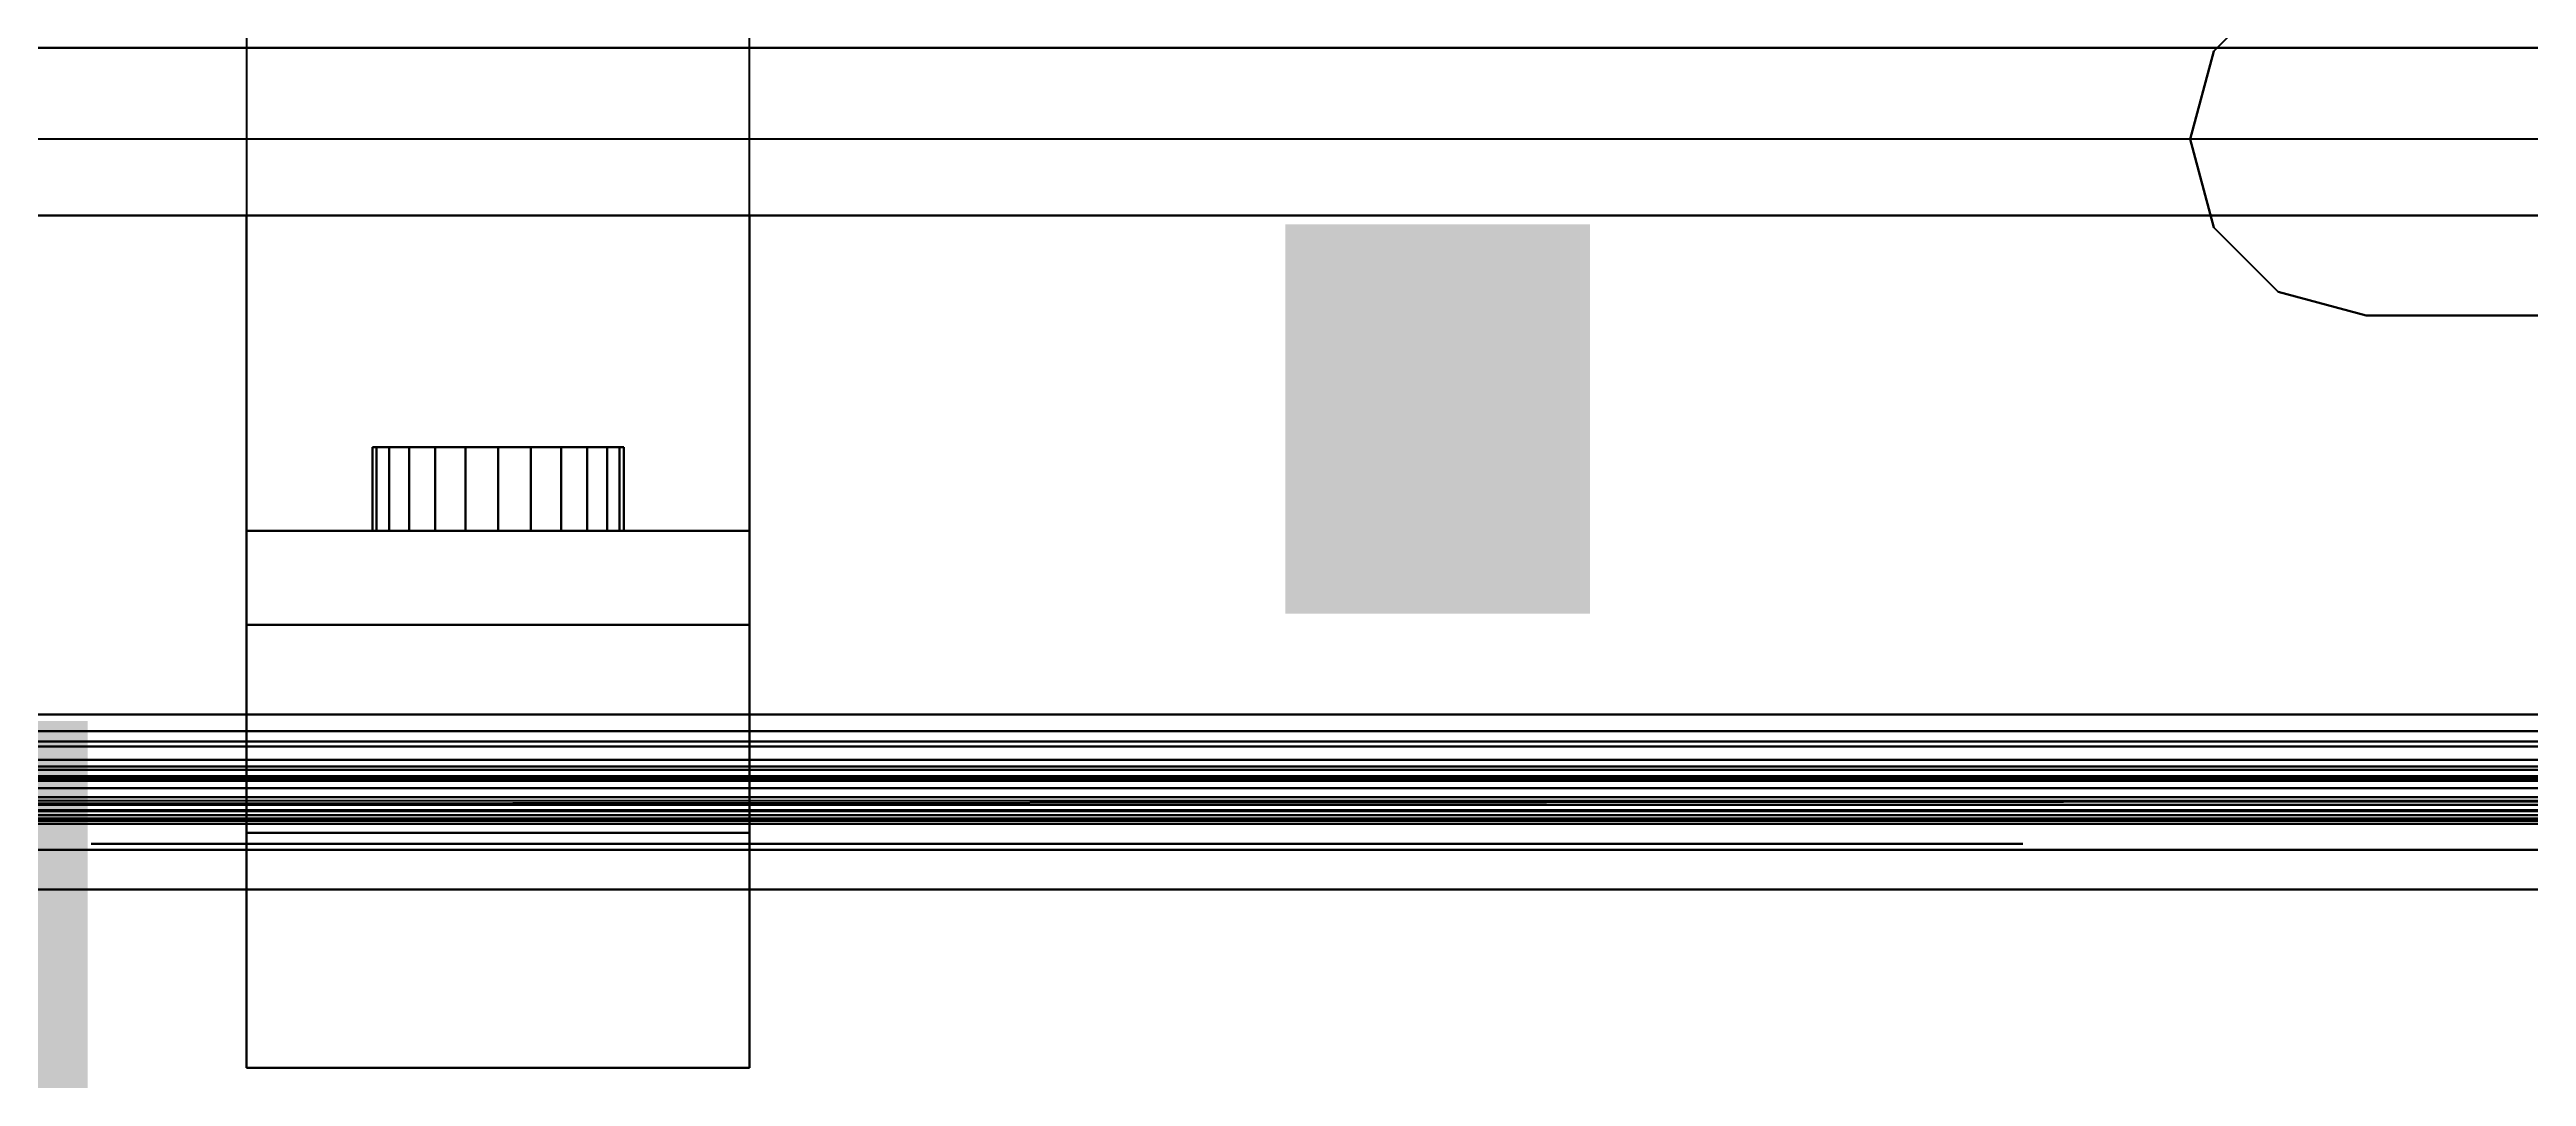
# Model space of a CAD drawing. Extents: x -170 to 1783, y -20 to 1205.
# Drawn here: x 1078.029 to 1081.722, y 279.338 to 280.869 of the extents above; entities that cross this region are included whole.
import ezdxf
from ezdxf.enums import TextEntityAlignment as Align

# ---------------------------------------------------------------- set-up
doc = ezdxf.new("R2010")
doc.units = 0
doc.header["$LTSCALE"] = 96
doc.header["$MEASUREMENT"] = 0
for name, color, linetype in [('A-FURN-3-PANEL-KNOCK', 7, 'Continuous'), ('A-FURN-3-PANEL-RACE', 7, 'Continuous'), ('A-FURN-3-PANEL-SIDE1', 7, 'Continuous'), ('A-FURN-3-PANEL-TOPCAP', 7, 'Continuous'), ('A-FURN-3-WKSF-TOP', 7, 'Continuous'), ('A-FURN-3-WKSF-TRIM', 7, 'Continuous'), ('A-FURN-P-PNLS', 7, 'Continuous'), ('A-FURN-P-PNLS-POWR', 7, 'Continuous'), ('A-FURN-P-WKSF', 7, 'Continuous'), ('AFUPN-3-BTPT', 7, 'Continuous'), ('AFUPN-3-SCGL', 7, 'Continuous'), ('AFUPN-P', 7, 'Continuous'), ('MAIN_FURN', 7, 'Continuous'), ('MAIN_PANEL', 7, 'Continuous'), ('MAIN_WKSURF', 7, 'Continuous'), ('SM', 7, 'Continuous')]:
    doc.layers.add(name, color=color, linetype=linetype)

# ---------------------------------------------------------------- blocks, each defined once
blk = doc.blocks.new('EC-EFP-444')
at = {"layer": 'A-FURN-3-PANEL-KNOCK', "color": 30, "linetype": 'Continuous'}
for points, invisible_edges in [([(42.51, -0.05, 3.5405), (45.39, -0.05, 3.5405), (45.39, -0.05, 0.9405), (42.51, -0.05, 0.9405)], 5), ([(42.51, -0.05, 0.9405), (45.39, -0.05, 0.9405), (45.3712, -0.05, 0.8705), (42.5288, -0.05, 0.8705)], 5), ([(45.39, -0.05, 3.5405), (42.51, -0.05, 3.5405), (42.5288, -0.05, 3.6105), (45.3712, -0.05, 3.6105)], 5), ([(45.3712, -0.05, 3.6105), (42.5288, -0.05, 3.6105), (42.58, -0.05, 3.6617), (45.32, -0.05, 3.6617)], 5), ([(42.5288, -0.05, 0.8705), (45.3712, -0.05, 0.8705), (45.32, -0.05, 0.8192), (42.58, -0.05, 0.8192)], 5), ([(42.58, -0.05, 0.8192), (45.32, -0.05, 0.8192), (45.25, -0.05, 0.8005), (42.65, -0.05, 0.8005)], 1), ([(45.32, -0.05, 3.6617), (42.58, -0.05, 3.6617), (42.65, -0.05, 3.6805), (45.25, -0.05, 3.6805)], 1)]:
    blk.add_3dface(points, dxfattribs=dict(at, invisible_edges=invisible_edges))
at = {"layer": 'A-FURN-3-PANEL-RACE', "color": 40, "linetype": 'Continuous'}
for points, invisible_edges in [([(2.2292, 1.2273, 0.4563), (45.7708, 1.2273, 0.4563), (45.6747, 1.1312, 0.4563), (2.3253, 1.1312, 0.4563)], 5), ([(2.2292, 1.2273, 0.3963), (2.3253, 1.1312, 0.3963), (45.6747, 1.1312, 0.3963), (45.7708, 1.2273, 0.3963)], 10), ([(2.3253, 1.1312, 0.3963), (2.3605, 1, 0.3963), (45.6395, 1, 0.3963), (45.6747, 1.1312, 0.3963)], 10), ([(2.3253, 1.1312, 0.4563), (45.6747, 1.1312, 0.4563), (45.6395, 1, 0.4563), (2.3605, 1, 0.4563)], 5), ([(2.3605, 1, 0.3963), (2.3253, 0.8687, 0.3963), (45.6747, 0.8687, 0.3963), (45.6395, 1, 0.3963)], 10), ([(2.3605, 1, 0.4563), (45.6395, 1, 0.4563), (45.6747, 0.8687, 0.4563), (2.3253, 0.8687, 0.4563)], 5), ([(2.3253, 0.8687, 0.4563), (45.6747, 0.8687, 0.4563), (45.7708, 0.7727, 0.4563), (2.2292, 0.7727, 0.4563)], 5), ([(2.3253, 0.8687, 0.3963), (2.2292, 0.7727, 0.3963), (45.7708, 0.7727, 0.3963), (45.6747, 0.8687, 0.3963)], 10), ([(2.098, 0.7375, 0.4563), (2.2292, 0.7727, 0.4563), (45.7708, 0.7727, 0.4563), (45.902, 0.7375, 0.4563)], 10), ([(2.098, 0.7375, 0.3963), (45.902, 0.7375, 0.3963), (45.7708, 0.7727, 0.3963), (2.2292, 0.7727, 0.3963)], 5), ([(0.5, 0.7375, 0.4563), (2.098, 0.7375, 0.4563), (47.5, 0.4255, 0.4563), (0.5, 0.4255, 0.4563)], 6), ([(0.5, 0.7375, 0.3963), (0.5, 0.4255, 0.3963), (47.5, 0.4255, 0.3963), (2.098, 0.7375, 0.3963)], 6), ([(45.902, 0.7375, 0.4563), (47.5, 0.7375, 0.4563), (47.5, 0.4255, 0.4563), (2.098, 0.7375, 0.4563)], 12), ([(45.902, 0.7375, 0.3963), (2.098, 0.7375, 0.3963), (47.5, 0.4255, 0.3963), (47.5, 0.7375, 0.3963)], 3), ([(0.5, 0.4255, 0.3963), (0.08, 0.4255, 0.3963), (0.08, -0.0125, 0.3963), (47.92, -0.0125, 0.3963)], 8), ([(0.5, 0.4255, 0.4563), (47.86, 0.0475, 0.4563), (0.14, 0.0475, 0.4563), (0.14, 0.4255, 0.4563)], 1), ([(47.5, 0.4255, 0.3963), (0.5, 0.4255, 0.3963), (47.92, -0.0125, 0.3963), (47.92, 0.4255, 0.3963)], 3), ([(47.5, 0.4255, 0.4563), (47.86, 0.4255, 0.4563), (47.86, 0.0475, 0.4563), (0.5, 0.4255, 0.4563)], 12), ([(0.14, 0.0475, 0.4563), (47.86, 0.0475, 0.4563), (47.86, 0.0475, 3.515), (0.14, 0.0475, 3.515)], 4), ([(0.6, 0.0475, 3.515), (47.4, 0.0475, 3.515), (47.4, 0.0475, 4.0847), (0.6, 0.0475, 4.0847)], 1), ([(47.92, -0.0125, 3.515), (47.92, -0.0125, 0.3963), (0.08, -0.0125, 0.3963), (0.08, -0.0125, 3.515)], 8), ([(47.4, -0.0125, 4.0847), (47.4, -0.0125, 3.515), (0.6, -0.0125, 3.515), (0.6, -0.0125, 4.0847)], 2)]:
    blk.add_3dface(points, dxfattribs=dict(at, invisible_edges=invisible_edges))
for points in [[(45.6747, 1.1312, 0.4563), (45.7708, 1.2273, 0.4563), (45.7708, 1.2273, 0.3963), (45.6747, 1.1312, 0.3963)], [(45.6395, 1, 0.4563), (45.6747, 1.1312, 0.4563), (45.6747, 1.1312, 0.3963), (45.6395, 1, 0.3963)], [(45.6747, 0.8687, 0.4563), (45.6395, 1, 0.4563), (45.6395, 1, 0.3963), (45.6747, 0.8687, 0.3963)], [(45.7708, 0.7727, 0.4563), (45.6747, 0.8687, 0.4563), (45.6747, 0.8687, 0.3963), (45.7708, 0.7727, 0.3963)], [(45.902, 0.7375, 0.4563), (45.7708, 0.7727, 0.4563), (45.7708, 0.7727, 0.3963), (45.902, 0.7375, 0.3963)], [(47.5, 0.7375, 0.4563), (45.902, 0.7375, 0.4563), (45.902, 0.7375, 0.3963), (47.5, 0.7375, 0.3963)], [(47.4, 0.1425, 4.1797), (47.4, 0.1425, 4.2397), (0.6, 0.1425, 4.2397), (0.6, 0.1425, 4.1797)], [(47.4, 0.1425, 4.2397), (47.4, 0.1024, 4.2344), (0.6, 0.1024, 4.2344), (0.6, 0.1425, 4.2397)], [(0.6, 0.1425, 4.1797), (0.6, 0.1179, 4.1764), (47.4, 0.1179, 4.1764), (47.4, 0.1425, 4.1797)], [(0.6, 0.1179, 4.1764), (0.6, 0.095, 4.1669), (47.4, 0.095, 4.1669), (47.4, 0.1179, 4.1764)], [(47.4, 0.1024, 4.2344), (47.4, 0.065, 4.2189), (0.6, 0.065, 4.2189), (0.6, 0.1024, 4.2344)], [(0.6, 0.095, 4.1669), (0.6, 0.0753, 4.1519), (47.4, 0.0753, 4.1519), (47.4, 0.095, 4.1669)], [(0.6, 0.0753, 4.1519), (0.6, 0.0602, 4.1322), (47.4, 0.0602, 4.1322), (47.4, 0.0753, 4.1519)], [(47.4, 0.065, 4.2189), (47.4, 0.0329, 4.1943), (0.6, 0.0329, 4.1943), (0.6, 0.065, 4.2189)], [(0.6, 0.0602, 4.1322), (0.6, 0.0507, 4.1093), (47.4, 0.0507, 4.1093), (47.4, 0.0602, 4.1322)], [(0.6, 0.0507, 4.1093), (0.6, 0.0475, 4.0847), (47.4, 0.0475, 4.0847), (47.4, 0.0507, 4.1093)], [(47.4, 0.0329, 4.1943), (47.4, 0.0082, 4.1622), (0.6, 0.0082, 4.1622), (0.6, 0.0329, 4.1943)], [(47.4, 0.0082, 4.1622), (47.4, -0.0072, 4.1248), (0.6, -0.0072, 4.1248), (0.6, 0.0082, 4.1622)], [(47.4, -0.0072, 4.1248), (47.4, -0.0125, 4.0847), (0.6, -0.0125, 4.0847), (0.6, -0.0072, 4.1248)]]:
    blk.add_3dface(points, dxfattribs=at)
at = {"layer": 'A-FURN-3-PANEL-SIDE1', "color": 7, "linetype": 'Continuous'}
for points in [[(47.3224, 1.955, 43.7401), (47.3228, 0.045, 43.7401), (0.6776, 0.045, 43.7401), (0.6776, 1.955, 43.7401)], [(47.3224, 0.045, 4.2397), (47.3224, 1.955, 4.2397), (0.6776, 1.955, 4.2397), (0.6776, 0.045, 4.2397)], [(47.3228, 0.045, 43.7401), (47.3224, 0.045, 4.2397), (0.6776, 0.045, 4.2397), (0.6776, 0.045, 43.7401)]]:
    blk.add_3dface(points, dxfattribs=at)
at = {"layer": 'A-FURN-3-PANEL-TOPCAP', "color": 60, "linetype": 'Continuous'}
for points in [[(0.76, 0.044, 44.35), (0.76, 1.956, 44.35), (47.24, 1.956, 44.35), (47.24, 0.044, 44.35)], [(0.76, 0.0195, 44.3451), (0.76, 0.044, 44.35), (47.24, 0.044, 44.35), (47.24, 0.0195, 44.3451)], [(0.76, -0.0013, 44.3313), (0.76, 0.0195, 44.3451), (47.24, 0.0195, 44.3451), (47.24, -0.0013, 44.3313)], [(0.76, -0.0151, 44.3105), (0.76, -0.0013, 44.3313), (47.24, -0.0013, 44.3313), (47.24, -0.0151, 44.3105)], [(0.76, -0.02, 44.286), (0.76, -0.0151, 44.3105), (47.24, -0.0151, 44.3105), (47.24, -0.02, 44.286)]]:
    blk.add_3dface(points, dxfattribs=at)
for points, invisible_edges in [([(0.815, 0.045, 43.7401), (0.815, -0.02, 43.7741), (47.185, 0.014, 43.7401), (47.185, 0.045, 43.7401)], 1), ([(47.185, -0.02, 43.7741), (47.185, 0.014, 43.7401), (0.815, 0.014, 43.7401), (0.815, -0.02, 43.7741)], 5), ([(0.76, -0.02, 44.161), (47.24, -0.02, 44.161), (47.24, 0, 44.141), (0.76, 0, 44.141)], 10), ([(47.24, 0, 44.056), (0.76, 0, 44.056), (0.76, 0, 44.141), (47.24, 0, 44.141)], 10), ([(0.76, 0, 44.056), (47.24, 0, 44.056), (47.24, -0.02, 44.036), (0.76, -0.02, 44.036)], 10), ([(0.76, -0.02, 44.161), (0.76, -0.02, 44.286), (47.24, -0.02, 44.286), (47.24, -0.02, 44.161)], 5), ([(47.185, -0.02, 43.7741), (0.815, -0.02, 43.7741), (0.76, -0.02, 44.036), (47.24, -0.02, 44.036)], 10)]:
    blk.add_3dface(points, dxfattribs=dict(at, invisible_edges=invisible_edges))
at = {"layer": 'A-FURN-P-PNLS', "color": 60, "linetype": 'Continuous'}
blk.add_line((48, 0), (0, 0), dxfattribs=at)
at = {"layer": 'A-FURN-P-PNLS-POWR', "color": 1, "linetype": 'Continuous'}
blk.add_line((48, 1), (26, 1), dxfattribs=at)
at = {"layer": 'MAIN_PANEL', "color": 7, "linetype": 'Continuous'}
blk.add_point((43.95, 0), dxfattribs=at)
blk.add_point((43.95, 0), dxfattribs=at)
blk = doc.blocks.new('EC-WS-424-T')
at = {"layer": 'A-FURN-3-WKSF-TOP', "color": 60, "linetype": 'Continuous', "invisible_edges": 5}
for points in [[(46.632, -0.118, 29), (46.632, -23.882, 29), (1.368, -23.882, 29), (1.368, -0.118, 29)], [(1.368, -0.118, 27.75), (1.368, -23.882, 27.75), (46.632, -23.882, 27.75), (46.632, -0.118, 27.75)]]:
    blk.add_3dface(points, dxfattribs=at)
at = {"layer": 'A-FURN-3-WKSF-TRIM', "color": 40, "linetype": 'Continuous'}
for points in [[(1.368, 0, 28.882), (1.368, 0, 27.868), (46.632, 0, 27.868), (46.632, 0, 28.882)], [(1.368, -0.0158, 28.941), (1.368, 0, 28.882), (46.632, 0, 28.882), (46.632, -0.0158, 28.941)], [(1.368, 0, 27.868), (1.368, -0.0158, 27.809), (46.632, -0.0158, 27.809), (46.632, 0, 27.868)], [(1.368, -0.059, 28.9842), (1.368, -0.0158, 28.941), (46.632, -0.0158, 28.941), (46.632, -0.059, 28.9842)], [(1.368, -0.0158, 27.809), (1.368, -0.059, 27.7658), (46.632, -0.059, 27.7658), (46.632, -0.0158, 27.809)], [(1.368, -0.118, 29), (1.368, -0.059, 28.9842), (46.632, -0.059, 28.9842), (46.632, -0.118, 29)], [(1.368, -0.059, 27.7658), (1.368, -0.118, 27.75), (46.632, -0.118, 27.75), (46.632, -0.059, 27.7658)]]:
    blk.add_3dface(points, dxfattribs=at)
at = {"layer": 'A-FURN-P-WKSF', "color": 7, "linetype": 'Continuous'}
blk.add_line((1.25, 0), (46.75, 0), dxfattribs=at)
blk = doc.blocks.new('EC-CUST-FPFS')
at = {"layer": 'SM', "color": 60, "linetype": 'Continuous', "width": 0.444444}
blk.add_text('CUST-FPFS', height=4, dxfattribs=at).set_placement((-0.5506, -2.0035), align=Align.BOTTOM_CENTER)
blk = doc.blocks.new('EC-FRMGL-412-F')
at = {"layer": 'AFUPN-3-BTPT', "color": 132, "linetype": 'Continuous'}
for points, invisible_edges in [([(43.5, 0.405, 33.4986), (42.75, 0.405, 33.4986), (43.5, 0.875, 33.4986)], 2), ([(42.75, 0.875, 33.4986), (43.5, 0.875, 33.4986), (42.75, 0.405, 33.4986)], 2), ([(43.5, 0.875, 29.9986), (43.5, 0.875, 33.4986), (42.75, 0.875, 29.9986)], 2), ([(42.75, 0.875, 33.4986), (42.75, 0.875, 29.9986), (43.5, 0.875, 33.4986)], 2), ([(43.5, -0.045, 29.9986), (43.5, 0.875, 29.9986), (42.75, -0.045, 29.9986)], 2), ([(42.75, 0.875, 29.9986), (42.75, -0.045, 29.9986), (43.5, 0.875, 29.9986)], 2), ([(42.75, 0.875, 29.9986), (42.75, -0.395, 30.3736), (42.75, -0.045, 29.9986)], 3), ([(42.75, 0.405, 30.3736), (42.75, -0.395, 30.3736), (42.75, 0.875, 29.9986)], 14), ([(42.75, 0.875, 33.4986), (42.75, 0.405, 30.3736), (42.75, 0.875, 29.9986)], 3), ([(42.75, 0.405, 33.4986), (42.75, 0.405, 30.3736), (42.75, 0.875, 33.4986)], 2), ([(43.5, -0.045, 29.9986), (43.5, 0.405, 30.3736), (43.5, 0.875, 29.9986)], 3), ([(43.5, 0.875, 33.4986), (43.5, 0.875, 29.9986), (43.5, 0.405, 30.3736)], 14), ([(43.5, 0.405, 33.4986), (43.5, 0.875, 33.4986), (43.5, 0.405, 30.3736)], 2), ([(42.9375, 0.53, 31.4986), (42.9439, 0.53, 31.5471), (42.9439, 0.53, 31.4501)], 2), ([(42.9375, 0.53, 31.4986), (42.9375, 0.405, 31.4986), (42.9439, 0.53, 31.5471)], 2), ([(42.9439, 0.405, 31.5471), (42.9439, 0.53, 31.5471), (42.9375, 0.405, 31.4986)], 2), ([(42.9439, 0.53, 31.4501), (42.9439, 0.405, 31.4501), (42.9375, 0.53, 31.4986)], 2), ([(42.9375, 0.405, 31.4986), (42.9375, 0.53, 31.4986), (42.9439, 0.405, 31.4501)], 2), ([(42.9439, 0.53, 31.5471), (42.9627, 0.53, 31.5924), (42.9627, 0.53, 31.4049)], 14), ([(42.9439, 0.53, 31.4501), (42.9439, 0.53, 31.5471), (42.9627, 0.53, 31.4049)], 3), ([(42.9439, 0.53, 31.5471), (42.9439, 0.405, 31.5471), (42.9627, 0.53, 31.5924)], 2), ([(42.9627, 0.405, 31.5924), (42.9627, 0.53, 31.5924), (42.9439, 0.405, 31.5471)], 2), ([(42.9627, 0.53, 31.4049), (42.9627, 0.405, 31.4049), (42.9439, 0.53, 31.4501)], 2), ([(42.9439, 0.405, 31.4501), (42.9439, 0.53, 31.4501), (42.9627, 0.405, 31.4049)], 2), ([(42.9627, 0.53, 31.5924), (42.9925, 0.53, 31.6312), (42.9925, 0.53, 31.366)], 14), ([(42.9627, 0.53, 31.4049), (42.9627, 0.53, 31.5924), (42.9925, 0.53, 31.366)], 3), ([(42.9627, 0.53, 31.5924), (42.9627, 0.405, 31.5924), (42.9925, 0.53, 31.6312)], 2), ([(42.9925, 0.405, 31.6312), (42.9925, 0.53, 31.6312), (42.9627, 0.405, 31.5924)], 2), ([(42.9925, 0.53, 31.366), (42.9925, 0.405, 31.366), (42.9627, 0.53, 31.4049)], 2), ([(42.9627, 0.405, 31.4049), (42.9627, 0.53, 31.4049), (42.9925, 0.405, 31.366)], 2), ([(42.9925, 0.53, 31.6312), (43.0313, 0.53, 31.661), (43.0313, 0.53, 31.3362)], 14), ([(42.9925, 0.53, 31.366), (42.9925, 0.53, 31.6312), (43.0313, 0.53, 31.3362)], 3), ([(42.9925, 0.405, 31.6312), (43.0313, 0.405, 31.661), (42.9925, 0.53, 31.6312)], 2), ([(43.0313, 0.53, 31.661), (42.9925, 0.53, 31.6312), (43.0313, 0.405, 31.661)], 2), ([(43.0313, 0.405, 31.3362), (42.9925, 0.405, 31.366), (43.0313, 0.53, 31.3362)], 2), ([(42.9925, 0.53, 31.366), (43.0313, 0.53, 31.3362), (42.9925, 0.405, 31.366)], 2), ([(43.0313, 0.53, 31.661), (43.0765, 0.53, 31.6797), (43.0765, 0.53, 31.3175)], 14), ([(43.0313, 0.53, 31.3362), (43.0313, 0.53, 31.661), (43.0765, 0.53, 31.3175)], 3), ([(43.0313, 0.405, 31.661), (43.0765, 0.405, 31.6797), (43.0313, 0.53, 31.661)], 2), ([(43.0765, 0.53, 31.6797), (43.0313, 0.53, 31.661), (43.0765, 0.405, 31.6797)], 2), ([(43.0765, 0.405, 31.3175), (43.0313, 0.405, 31.3362), (43.0765, 0.53, 31.3175)], 2), ([(43.0313, 0.53, 31.3362), (43.0765, 0.53, 31.3175), (43.0313, 0.405, 31.3362)], 2), ([(43.0765, 0.53, 31.6797), (43.125, 0.53, 31.6861), (43.125, 0.53, 31.3111)], 14), ([(43.0765, 0.53, 31.3175), (43.0765, 0.53, 31.6797), (43.125, 0.53, 31.3111)], 3), ([(43.0765, 0.405, 31.6797), (43.125, 0.405, 31.6861), (43.0765, 0.53, 31.6797)], 2), ([(43.125, 0.53, 31.6861), (43.0765, 0.53, 31.6797), (43.125, 0.405, 31.6861)], 2), ([(43.0765, 0.405, 31.3175), (43.0765, 0.53, 31.3175), (43.125, 0.405, 31.3111)], 2), ([(43.125, 0.53, 31.3111), (43.125, 0.405, 31.3111), (43.0765, 0.53, 31.3175)], 2), ([(43.125, 0.53, 31.6861), (43.1736, 0.53, 31.6797), (43.1736, 0.53, 31.3175)], 14), ([(43.125, 0.53, 31.3111), (43.125, 0.53, 31.6861), (43.1736, 0.53, 31.3175)], 3), ([(43.125, 0.405, 31.6861), (43.1736, 0.405, 31.6797), (43.125, 0.53, 31.6861)], 2), ([(43.1736, 0.53, 31.6797), (43.125, 0.53, 31.6861), (43.1736, 0.405, 31.6797)], 2), ([(43.1736, 0.405, 31.3175), (43.125, 0.405, 31.3111), (43.1736, 0.53, 31.3175)], 2), ([(43.125, 0.53, 31.3111), (43.1736, 0.53, 31.3175), (43.125, 0.405, 31.3111)], 2), ([(43.1736, 0.53, 31.6797), (43.2188, 0.53, 31.661), (43.2188, 0.53, 31.3362)], 14), ([(43.1736, 0.53, 31.3175), (43.1736, 0.53, 31.6797), (43.2188, 0.53, 31.3362)], 3), ([(43.2188, 0.405, 31.3362), (43.1736, 0.405, 31.3175), (43.2188, 0.53, 31.3362)], 2), ([(43.1736, 0.53, 31.3175), (43.2188, 0.53, 31.3362), (43.1736, 0.405, 31.3175)], 2), ([(43.1736, 0.405, 31.6797), (43.2188, 0.405, 31.661), (43.1736, 0.53, 31.6797)], 2), ([(43.2188, 0.53, 31.661), (43.1736, 0.53, 31.6797), (43.2188, 0.405, 31.661)], 2), ([(43.2188, 0.53, 31.661), (43.2576, 0.53, 31.6312), (43.2576, 0.53, 31.366)], 14), ([(43.2188, 0.53, 31.3362), (43.2188, 0.53, 31.661), (43.2576, 0.53, 31.366)], 3), ([(43.2576, 0.405, 31.366), (43.2188, 0.405, 31.3362), (43.2576, 0.53, 31.366)], 2), ([(43.2188, 0.53, 31.3362), (43.2576, 0.53, 31.366), (43.2188, 0.405, 31.3362)], 2), ([(43.2576, 0.405, 31.6312), (43.2576, 0.53, 31.6312), (43.2188, 0.405, 31.661)], 2), ([(43.2188, 0.53, 31.661), (43.2188, 0.405, 31.661), (43.2576, 0.53, 31.6312)], 2), ([(43.2576, 0.53, 31.6312), (43.2874, 0.53, 31.5924), (43.2874, 0.53, 31.4049)], 14), ([(43.2576, 0.53, 31.366), (43.2576, 0.53, 31.6312), (43.2874, 0.53, 31.4049)], 3), ([(43.2576, 0.405, 31.366), (43.2576, 0.53, 31.366), (43.2874, 0.405, 31.4049)], 2), ([(43.2874, 0.53, 31.4049), (43.2874, 0.405, 31.4049), (43.2576, 0.53, 31.366)], 2), ([(43.2874, 0.405, 31.5924), (43.2874, 0.53, 31.5924), (43.2576, 0.405, 31.6312)], 2), ([(43.2576, 0.53, 31.6312), (43.2576, 0.405, 31.6312), (43.2874, 0.53, 31.5924)], 2), ([(43.2874, 0.53, 31.5924), (43.3061, 0.53, 31.5471), (43.3061, 0.53, 31.4501)], 14), ([(43.2874, 0.53, 31.4049), (43.2874, 0.53, 31.5924), (43.3061, 0.53, 31.4501)], 3), ([(43.2874, 0.405, 31.4049), (43.2874, 0.53, 31.4049), (43.3061, 0.405, 31.4501)], 2), ([(43.3061, 0.53, 31.4501), (43.3061, 0.405, 31.4501), (43.2874, 0.53, 31.4049)], 2), ([(43.3061, 0.405, 31.5471), (43.3061, 0.53, 31.5471), (43.2874, 0.405, 31.5924)], 2), ([(43.2874, 0.53, 31.5924), (43.2874, 0.405, 31.5924), (43.3061, 0.53, 31.5471)], 2), ([(43.3125, 0.53, 31.4986), (43.3061, 0.53, 31.4501), (43.3061, 0.53, 31.5471)], 2), ([(43.3061, 0.405, 31.4501), (43.3061, 0.53, 31.4501), (43.3125, 0.405, 31.4986)], 2), ([(43.3125, 0.53, 31.4986), (43.3125, 0.405, 31.4986), (43.3061, 0.53, 31.4501)], 2), ([(43.3125, 0.405, 31.4986), (43.3125, 0.53, 31.4986), (43.3061, 0.405, 31.5471)], 2), ([(43.3061, 0.53, 31.5471), (43.3061, 0.405, 31.5471), (43.3125, 0.53, 31.4986)], 2), ([(43.5, -0.395, 30.3736), (42.75, -0.395, 30.3736), (43.5, 0.405, 30.3736)], 2), ([(42.75, 0.405, 30.3736), (43.5, 0.405, 30.3736), (42.75, -0.395, 30.3736)], 2), ([(42.75, 0.405, 33.4986), (43.5, 0.405, 33.4986), (43.3061, 0.405, 31.5471)], 14), ([(43.2874, 0.405, 31.5924), (42.75, 0.405, 33.4986), (43.3061, 0.405, 31.5471)], 3), ([(43.2576, 0.405, 31.6312), (42.75, 0.405, 33.4986), (43.2874, 0.405, 31.5924)], 3), ([(43.2188, 0.405, 31.661), (42.75, 0.405, 33.4986), (43.2576, 0.405, 31.6312)], 3), ([(43.1736, 0.405, 31.6797), (42.75, 0.405, 33.4986), (43.2188, 0.405, 31.661)], 3), ([(43.125, 0.405, 31.6861), (42.75, 0.405, 33.4986), (43.1736, 0.405, 31.6797)], 3), ([(43.0765, 0.405, 31.6797), (42.75, 0.405, 33.4986), (43.125, 0.405, 31.6861)], 3), ([(43.0313, 0.405, 31.661), (42.75, 0.405, 33.4986), (43.0765, 0.405, 31.6797)], 3), ([(42.9925, 0.405, 31.6312), (42.75, 0.405, 33.4986), (43.0313, 0.405, 31.661)], 3), ([(42.9627, 0.405, 31.5924), (42.75, 0.405, 33.4986), (42.9925, 0.405, 31.6312)], 3), ([(42.9439, 0.405, 31.5471), (42.75, 0.405, 33.4986), (42.9627, 0.405, 31.5924)], 3), ([(42.9375, 0.405, 31.4986), (42.75, 0.405, 33.4986), (42.9439, 0.405, 31.5471)], 3), ([(42.75, 0.405, 30.3736), (43.2874, 0.405, 31.4049), (43.5, 0.405, 30.3736)], 3), ([(43.2576, 0.405, 31.366), (43.2874, 0.405, 31.4049), (42.75, 0.405, 30.3736)], 14), ([(43.2188, 0.405, 31.3362), (43.2576, 0.405, 31.366), (42.75, 0.405, 30.3736)], 14), ([(43.1736, 0.405, 31.3175), (43.2188, 0.405, 31.3362), (42.75, 0.405, 30.3736)], 14), ([(43.125, 0.405, 31.3111), (43.1736, 0.405, 31.3175), (42.75, 0.405, 30.3736)], 14), ([(43.0765, 0.405, 31.3175), (43.125, 0.405, 31.3111), (42.75, 0.405, 30.3736)], 14), ([(43.0313, 0.405, 31.3362), (43.0765, 0.405, 31.3175), (42.75, 0.405, 30.3736)], 14), ([(42.9925, 0.405, 31.366), (43.0313, 0.405, 31.3362), (42.75, 0.405, 30.3736)], 14), ([(42.9627, 0.405, 31.4049), (42.9925, 0.405, 31.366), (42.75, 0.405, 30.3736)], 14), ([(42.9439, 0.405, 31.4501), (42.9627, 0.405, 31.4049), (42.75, 0.405, 30.3736)], 14), ([(42.9375, 0.405, 31.4986), (42.9439, 0.405, 31.4501), (42.75, 0.405, 30.3736)], 14), ([(42.75, 0.405, 33.4986), (42.9375, 0.405, 31.4986), (42.75, 0.405, 30.3736)], 3), ([(43.3061, 0.405, 31.4501), (43.5, 0.405, 30.3736), (43.2874, 0.405, 31.4049)], 3), ([(43.5, 0.405, 30.3736), (43.3061, 0.405, 31.5471), (43.5, 0.405, 33.4986)], 3), ([(43.3125, 0.405, 31.4986), (43.3061, 0.405, 31.5471), (43.5, 0.405, 30.3736)], 14), ([(43.3125, 0.405, 31.4986), (43.5, 0.405, 30.3736), (43.3061, 0.405, 31.4501)], 3), ([(43.5, 0.405, 30.3736), (43.5, -0.045, 29.9986), (43.5, -0.395, 30.3736)], 3), ([(43.5, -0.045, 28.8186), (42.75, -0.045, 28.8186), (43.5, 0.265, 28.8186)], 2), ([(42.75, 0.265, 28.8186), (43.5, 0.265, 28.8186), (42.75, -0.045, 28.8186)], 2), ([(43.5, 0.265, 28.2186), (43.5, 0.265, 28.8186), (42.75, 0.265, 28.2186)], 2), ([(42.75, 0.265, 28.8186), (42.75, 0.265, 28.2186), (43.5, 0.265, 28.8186)], 2), ([(42.75, -0.395, 28.2186), (43.5, -0.395, 28.2186), (42.75, 0.265, 28.2186)], 2), ([(43.5, 0.265, 28.2186), (42.75, 0.265, 28.2186), (43.5, -0.395, 28.2186)], 2), ([(42.75, 0.265, 28.2186), (42.75, -0.045, 28.8186), (42.75, -0.395, 28.2186)], 3), ([(42.75, -0.045, 28.8186), (42.75, 0.265, 28.2186), (42.75, 0.265, 28.8186)], 1), ([(43.5, 0.265, 28.2186), (43.5, -0.395, 28.2186), (43.5, 0.265, 28.8186)], 2), ([(43.5, -0.045, 28.8186), (43.5, 0.265, 28.8186), (43.5, -0.395, 28.2186)], 14), ([(43.5, -0.045, 28.8186), (43.5, -0.045, 29.9986), (42.75, -0.045, 28.8186)], 2), ([(42.75, -0.045, 29.9986), (42.75, -0.045, 28.8186), (43.5, -0.045, 29.9986)], 2), ([(42.75, -0.395, 30.3736), (42.75, -0.395, 28.2186), (42.75, -0.045, 28.8186)], 14), ([(42.75, -0.045, 29.9986), (42.75, -0.395, 30.3736), (42.75, -0.045, 28.8186)], 3), ([(43.5, -0.395, 30.3736), (43.5, -0.045, 28.8186), (43.5, -0.395, 28.2186)], 3), ([(43.5, -0.045, 29.9986), (43.5, -0.045, 28.8186), (43.5, -0.395, 30.3736)], 14), ([(43.5, -0.395, 30.3736), (43.5, -0.395, 28.2186), (42.75, -0.395, 30.3736)], 2), ([(42.75, -0.395, 28.2186), (42.75, -0.395, 30.3736), (43.5, -0.395, 28.2186)], 2)]:
    blk.add_3dface(points, dxfattribs=dict(at, invisible_edges=invisible_edges))
at = {"layer": 'AFUPN-3-SCGL', "color": 30, "linetype": 'Continuous', "invisible_edges": 2}
for points in [[(1, 0.875, 41.9986), (1, 1.125, 41.9986), (47, 0.875, 41.9986)], [(47, 1.125, 41.9986), (47, 0.875, 41.9986), (1, 1.125, 41.9986)], [(1, 1.125, 29.9986), (1, 0.875, 29.9986), (47, 1.125, 29.9986)], [(47, 0.875, 29.9986), (47, 1.125, 29.9986), (1, 0.875, 29.9986)], [(47, 0.875, 29.9986), (1, 0.875, 29.9986), (47, 0.875, 41.9986)], [(1, 0.875, 41.9986), (47, 0.875, 41.9986), (1, 0.875, 29.9986)]]:
    blk.add_3dface(points, dxfattribs=at)
at = {"layer": 'AFUPN-P', "color": 20, "linetype": 'Continuous'}
for p, q in [((42.75, 2.395), (42.75, -0.395)), ((43.5, -0.395), (43.5, 2.395)), ((1, 0.875), (47, 0.875)), ((42.75, -0.395), (43.5, -0.395))]:
    blk.add_line(p, q, dxfattribs=at)

msp = doc.modelspace()

# ---------------------------------------------------------------- block references
at = {"layer": 'MAIN_FURN', "color": 47, "linetype": 'Continuous'}
ref = msp.add_blockref('EC-CUST-FPFS', (1080.8392, 280.67088), dxfattribs=dict(at, rotation=90))
ref.add_attrib('CAPMC', 'ECH', dxfattribs={"color": 47, "linetype": 'Continuous', "height": 0.000000012, "width": 0.666667}).set_placement((1080.8392, 280.67088), align=Align.BOTTOM_LEFT)
ref.add_attrib('CAPPN', 'EC-CUST-FPFS', dxfattribs={"color": 47, "linetype": 'Continuous', "height": 0.000000012, "width": 0.666667}).set_placement((1080.8392, 280.67088), align=Align.BOTTOM_LEFT)
ref.add_attrib('CAPMG', 'RSI', dxfattribs={"color": 47, "linetype": 'Continuous', "height": 0.000000012, "width": 0.666667}).set_placement((1080.8392, 280.67088), align=Align.BOTTOM_LEFT)
ref.add_attrib('CAPQTY', '1', dxfattribs={"color": 47, "linetype": 'Continuous', "height": 0.000000012, "width": 0.666667}).set_placement((1080.8392, 280.67088), align=Align.BOTTOM_LEFT)
msp.add_blockref('EC-FRMGL-412-F', (1035.57264, 279.74622, 15), dxfattribs=at)
at = {"layer": 'MAIN_PANEL', "color": 47, "linetype": 'Continuous'}
msp.add_blockref('EC-EFP-444', (1035.58075, 279.73489), dxfattribs=at)
at = {"layer": 'MAIN_WKSURF', "color": 47, "linetype": 'Continuous'}
msp.add_blockref('EC-WS-424-T', (1035.58075, 279.73489), dxfattribs=at)

doc.saveas('drawing.dxf')
